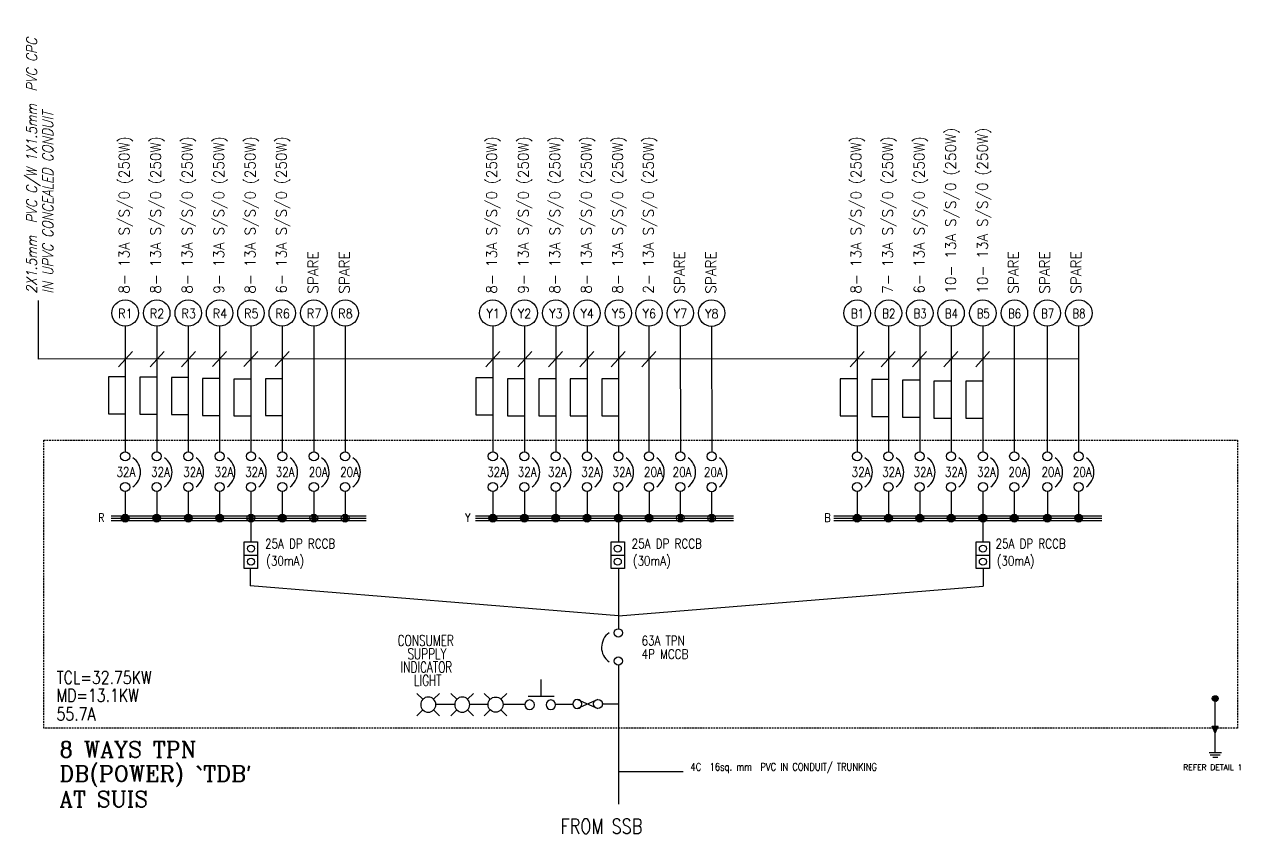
# Model space of a CAD drawing. Header units: millimetres. Extents: x 2495 to 339462, y 3032 to 362924.
# Drawn here: x 236428 to 288037, y 7268 to 41607 of the extents above; entities that cross this region are included whole.
import ezdxf
from ezdxf.enums import TextEntityAlignment as Align

# ---------------------------------------------------------------- set-up
doc = ezdxf.new("R2010")
doc.units = ezdxf.units.MM
doc.linetypes.add('HIDDEN', pattern=[0.375, 0.25, -0.125])
for name, color, linetype in [('$_KOD', 7, 'Continuous'), ('BANGUNAN', 4, 'Continuous'), ('LAMPU', 7, 'Continuous'), ('LYT', 7, 'Continuous')]:
    doc.layers.add(name, color=color, linetype=linetype)
doc.styles.add('ITALICC', font='ITALICC.SHX', dxfattribs={"width": 0.7})
doc.styles.add('ROMANC', font='ROMANC', dxfattribs={"width": 0.8, "height": 250})
doc.styles.add('ROMAND', font='ROMAND', dxfattribs={"width": 0.75, "height": 600})
doc.styles.add('ROMANS', font='ROMANS', dxfattribs={"width": 0.7})

# ---------------------------------------------------------------- blocks, each defined once
blk = doc.blocks.new('RING')
for p, q in [((240707, 26652, 0), (240006, 26652, 0)), ((240006, 26652, 0), (240006, 25084, 0)), ((240006, 25084, 0), (240707, 25084, 0))]:
    blk.add_line(p, q)

msp = doc.modelspace()

# ---------------------------------------------------------------- linework, layer by layer
at = {"layer": '$_KOD', "color": 3, "linetype": 'Continuous'}
for p, q in [((237035, 27405, 0), (237035, 29896, 0)), ((281162, 27409, 0), (237035, 27405, 0)), ((241023, 27720, 0), (240430, 27077, 0)), ((242358, 27720, 0), (241764, 27077, 0)), ((243692, 27720, 0), (243099, 27077, 0)), ((245001, 27728, 0), (244408, 27086, 0)), ((246330, 27728, 0), (245737, 27086, 0)), ((247669, 27728, 0), (247076, 27086, 0)), ((256597, 27720, 0), (256004, 27077, 0)), ((257956, 27720, 0), (257363, 27077, 0)), ((259266, 27720, 0), (258673, 27077, 0)), ((260590, 27724, 0), (259997, 27082, 0)), ((261919, 27724, 0), (261326, 27082, 0)), ((263220, 27724, 0), (262627, 27082, 0)), ((272065, 27720, 0), (271472, 27077, 0)), ((273375, 27720, 0), (272782, 27077, 0)), ((274709, 27720, 0), (274116, 27077, 0)), ((276039, 27721, 0), (275445, 27078, 0)), ((277387, 27720, 0), (276794, 27078, 0))]:
    msp.add_line(p, q, dxfattribs=at)
at = {"color": 0}
for p, q in [((240557, 20727, 0), (240557, 20585, 0)), ((240591, 20774, 0), (240591, 20538, 0)), ((240625, 20800, 0), (240625, 20513, 0)), ((240658, 20814, 0), (240658, 20498, 0)), ((240692, 20821, 0), (240692, 20491, 0)), ((240725, 20821, 0), (240725, 20491, 0)), ((240759, 20813, 0), (240759, 20499, 0)), ((240792, 20798, 0), (240792, 20514, 0)), ((240826, 20772, 0), (240826, 20540, 0)), ((240859, 20722, 0), (240859, 20590, 0)), ((241896, 20727, 0), (241896, 20585, 0)), ((241930, 20774, 0), (241930, 20538, 0)), ((241963, 20800, 0), (241963, 20513, 0)), ((241997, 20814, 0), (241997, 20498, 0)), ((242030, 20821, 0), (242030, 20491, 0)), ((242064, 20821, 0), (242064, 20491, 0)), ((242097, 20813, 0), (242097, 20499, 0)), ((242131, 20798, 0), (242131, 20514, 0)), ((242164, 20772, 0), (242164, 20540, 0)), ((242198, 20722, 0), (242198, 20590, 0)), ((243235, 20727, 0), (243235, 20585, 0)), ((243268, 20774, 0), (243268, 20538, 0)), ((243302, 20800, 0), (243302, 20513, 0)), ((243335, 20814, 0), (243335, 20498, 0)), ((243369, 20821, 0), (243369, 20491, 0)), ((243403, 20821, 0), (243403, 20491, 0)), ((243436, 20813, 0), (243436, 20499, 0)), ((243470, 20798, 0), (243470, 20514, 0)), ((243503, 20772, 0), (243503, 20540, 0)), ((243537, 20722, 0), (243537, 20590, 0)), ((244564, 20727, 0), (244564, 20585, 0)), ((244598, 20774, 0), (244598, 20538, 0)), ((244631, 20800, 0), (244631, 20513, 0)), ((244665, 20814, 0), (244665, 20498, 0)), ((244698, 20821, 0), (244698, 20491, 0)), ((244732, 20821, 0), (244732, 20491, 0)), ((244765, 20813, 0), (244765, 20499, 0)), ((244799, 20798, 0), (244799, 20514, 0)), ((244832, 20772, 0), (244832, 20540, 0)), ((244866, 20722, 0), (244866, 20590, 0)), ((245960, 20800, 0), (245960, 20513, 0)), ((245994, 20814, 0), (245994, 20498, 0)), ((246027, 20821, 0), (246027, 20491, 0)), ((246061, 20821, 0), (246061, 20491, 0)), ((246094, 20813, 0), (246094, 20499, 0)), ((246128, 20798, 0), (246128, 20514, 0)), ((247222, 20727, 0), (247222, 20585, 0)), ((247256, 20774, 0), (247256, 20538, 0)), ((247289, 20800, 0), (247289, 20513, 0)), ((247323, 20814, 0), (247323, 20498, 0)), ((247356, 20821, 0), (247356, 20491, 0)), ((247390, 20821, 0), (247390, 20491, 0)), ((247423, 20813, 0), (247423, 20499, 0)), ((247457, 20798, 0), (247457, 20514, 0)), ((247491, 20772, 0), (247491, 20540, 0)), ((247524, 20722, 0), (247524, 20590, 0)), ((248628, 20800, 0), (248628, 20513, 0)), ((248662, 20814, 0), (248662, 20498, 0)), ((248695, 20821, 0), (248695, 20491, 0)), ((248729, 20821, 0), (248729, 20491, 0)), ((248762, 20813, 0), (248762, 20499, 0)), ((248796, 20798, 0), (248796, 20514, 0)), ((249957, 20800, 0), (249957, 20513, 0)), ((249991, 20814, 0), (249991, 20498, 0)), ((250024, 20821, 0), (250024, 20491, 0)), ((250058, 20821, 0), (250058, 20491, 0)), ((250091, 20813, 0), (250091, 20499, 0)), ((250125, 20798, 0), (250125, 20514, 0)), ((256156, 20727, 0), (256156, 20585, 0)), ((256190, 20774, 0), (256190, 20538, 0)), ((256223, 20800, 0), (256223, 20513, 0)), ((256257, 20814, 0), (256257, 20498, 0)), ((256290, 20821, 0), (256290, 20491, 0)), ((256324, 20821, 0), (256324, 20491, 0)), ((256357, 20813, 0), (256357, 20499, 0)), ((256391, 20798, 0), (256391, 20514, 0)), ((256424, 20772, 0), (256424, 20540, 0)), ((256458, 20722, 0), (256458, 20590, 0)), ((257495, 20727, 0), (257495, 20585, 0)), ((257528, 20774, 0), (257528, 20538, 0)), ((257562, 20800, 0), (257562, 20513, 0)), ((257595, 20814, 0), (257595, 20498, 0)), ((257629, 20821, 0), (257629, 20491, 0)), ((257662, 20821, 0), (257662, 20491, 0)), ((257696, 20813, 0), (257696, 20499, 0)), ((257729, 20798, 0), (257729, 20514, 0)), ((257763, 20772, 0), (257763, 20540, 0)), ((257797, 20722, 0), (257797, 20590, 0)), ((258824, 20727, 0), (258824, 20585, 0)), ((258857, 20774, 0), (258857, 20538, 0)), ((258891, 20800, 0), (258891, 20513, 0)), ((258925, 20814, 0), (258925, 20498, 0)), ((258958, 20821, 0), (258958, 20491, 0)), ((258992, 20821, 0), (258992, 20491, 0)), ((259025, 20813, 0), (259025, 20499, 0)), ((259059, 20798, 0), (259059, 20514, 0)), ((259090, 20767, 0), (259090, 20536, 0)), ((259123, 20717, 0), (259123, 20586, 0)), ((260191, 20727, 0), (260191, 20585, 0)), ((260224, 20774, 0), (260224, 20538, 0)), ((260254, 20814, 0), (260254, 20498, 0)), ((260258, 20800, 0), (260258, 20513, 0)), ((260287, 20821, 0), (260287, 20491, 0)), ((260321, 20821, 0), (260321, 20491, 0)), ((260354, 20813, 0), (260354, 20499, 0)), ((260388, 20798, 0), (260388, 20514, 0)), ((260421, 20772, 0), (260421, 20540, 0)), ((260455, 20722, 0), (260455, 20590, 0)), ((261482, 20727, 0), (261482, 20585, 0)), ((261482, 20727, 0), (261482, 20585, 0)), ((261516, 20774, 0), (261516, 20538, 0)), ((261516, 20774, 0), (261516, 20538, 0)), ((261549, 20800, 0), (261549, 20513, 0)), ((261549, 20800, 0), (261549, 20513, 0)), ((261583, 20814, 0), (261583, 20498, 0)), ((261583, 20814, 0), (261583, 20498, 0)), ((261616, 20821, 0), (261616, 20491, 0)), ((261616, 20821, 0), (261616, 20491, 0)), ((261650, 20821, 0), (261650, 20491, 0)), ((261650, 20821, 0), (261650, 20491, 0)), ((261683, 20813, 0), (261683, 20499, 0)), ((261683, 20813, 0), (261683, 20499, 0)), ((261717, 20798, 0), (261717, 20514, 0)), ((261717, 20798, 0), (261717, 20514, 0)), ((261750, 20772, 0), (261750, 20540, 0)), ((261750, 20772, 0), (261750, 20540, 0)), ((261784, 20722, 0), (261784, 20590, 0)), ((261784, 20722, 0), (261784, 20590, 0)), ((262783, 20727, 0), (262783, 20585, 0)), ((262816, 20774, 0), (262816, 20538, 0)), ((262850, 20800, 0), (262850, 20513, 0)), ((262883, 20814, 0), (262883, 20498, 0)), ((262917, 20821, 0), (262917, 20491, 0)), ((262950, 20821, 0), (262950, 20491, 0)), ((262984, 20813, 0), (262984, 20499, 0)), ((263017, 20798, 0), (263017, 20514, 0)), ((263051, 20772, 0), (263051, 20540, 0)), ((263084, 20722, 0), (263084, 20590, 0)), ((264179, 20800, 0), (264179, 20513, 0)), ((264212, 20814, 0), (264212, 20498, 0)), ((264246, 20821, 0), (264246, 20491, 0)), ((264279, 20821, 0), (264279, 20491, 0)), ((264313, 20813, 0), (264313, 20499, 0)), ((264347, 20798, 0), (264347, 20514, 0)), ((265508, 20795, 0), (265508, 20508, 0)), ((265542, 20810, 0), (265542, 20493, 0)), ((265575, 20816, 0), (265575, 20487, 0)), ((265609, 20816, 0), (265609, 20487, 0)), ((265642, 20809, 0), (265642, 20494, 0)), ((265676, 20794, 0), (265676, 20509, 0)), ((271614, 20727, 0), (271614, 20585, 0)), ((271648, 20774, 0), (271648, 20538, 0)), ((271681, 20800, 0), (271681, 20513, 0)), ((271715, 20814, 0), (271715, 20498, 0)), ((271748, 20821, 0), (271748, 20491, 0)), ((271782, 20821, 0), (271782, 20491, 0)), ((271815, 20813, 0), (271815, 20499, 0)), ((271849, 20798, 0), (271849, 20514, 0)), ((271882, 20772, 0), (271882, 20540, 0)), ((271916, 20722, 0), (271916, 20590, 0)), ((272943, 20727, 0), (272943, 20585, 0)), ((272977, 20774, 0), (272977, 20538, 0)), ((273010, 20800, 0), (273010, 20513, 0)), ((273044, 20814, 0), (273044, 20498, 0)), ((273077, 20821, 0), (273077, 20491, 0)), ((273111, 20821, 0), (273111, 20491, 0)), ((273144, 20813, 0), (273144, 20499, 0)), ((273178, 20798, 0), (273178, 20514, 0)), ((273211, 20772, 0), (273211, 20540, 0)), ((273245, 20722, 0), (273245, 20590, 0)), ((274272, 20727, 0), (274272, 20585, 0)), ((274306, 20774, 0), (274306, 20538, 0)), ((274339, 20800, 0), (274339, 20513, 0)), ((274373, 20814, 0), (274373, 20498, 0)), ((274406, 20821, 0), (274406, 20491, 0)), ((274440, 20821, 0), (274440, 20491, 0)), ((274473, 20813, 0), (274473, 20499, 0)), ((274507, 20798, 0), (274507, 20514, 0)), ((274541, 20772, 0), (274541, 20540, 0)), ((274574, 20722, 0), (274574, 20590, 0)), ((275601, 20727, 0), (275601, 20585, 0)), ((275635, 20774, 0), (275635, 20538, 0)), ((275669, 20800, 0), (275669, 20513, 0)), ((275702, 20814, 0), (275702, 20498, 0)), ((275736, 20821, 0), (275736, 20491, 0)), ((275769, 20821, 0), (275769, 20491, 0)), ((275803, 20813, 0), (275803, 20499, 0)), ((275836, 20798, 0), (275836, 20514, 0)), ((275870, 20772, 0), (275870, 20540, 0)), ((275903, 20722, 0), (275903, 20590, 0)), ((276950, 20727, 0), (276950, 20585, 0)), ((276951, 20727, 0), (276951, 20585, 0)), ((276983, 20774, 0), (276983, 20538, 0)), ((276985, 20774, 0), (276985, 20538, 0)), ((277017, 20800, 0), (277017, 20513, 0)), ((277018, 20800, 0), (277018, 20513, 0)), ((277050, 20814, 0), (277050, 20498, 0)), ((277052, 20814, 0), (277052, 20498, 0)), ((277084, 20821, 0), (277084, 20491, 0)), ((277085, 20821, 0), (277085, 20491, 0)), ((277117, 20821, 0), (277117, 20491, 0)), ((277119, 20821, 0), (277119, 20491, 0)), ((277151, 20813, 0), (277151, 20499, 0)), ((277152, 20813, 0), (277152, 20499, 0)), ((277184, 20798, 0), (277184, 20514, 0)), ((277186, 20798, 0), (277186, 20514, 0)), ((277218, 20772, 0), (277218, 20540, 0)), ((277219, 20772, 0), (277219, 20540, 0)), ((277251, 20722, 0), (277251, 20590, 0)), ((277253, 20722, 0), (277253, 20590, 0)), ((278279, 20727, 0), (278279, 20585, 0)), ((278312, 20774, 0), (278312, 20538, 0)), ((278346, 20800, 0), (278346, 20513, 0)), ((278379, 20814, 0), (278379, 20498, 0)), ((278413, 20821, 0), (278413, 20491, 0)), ((278447, 20821, 0), (278447, 20491, 0)), ((278480, 20813, 0), (278480, 20499, 0)), ((278514, 20798, 0), (278514, 20514, 0)), ((278547, 20772, 0), (278547, 20540, 0)), ((278581, 20722, 0), (278581, 20590, 0)), ((279717, 20774, 0), (279717, 20538, 0)), ((279751, 20800, 0), (279751, 20513, 0)), ((279784, 20814, 0), (279784, 20498, 0)), ((279818, 20821, 0), (279818, 20491, 0)), ((279851, 20821, 0), (279851, 20491, 0)), ((279885, 20813, 0), (279885, 20499, 0)), ((279918, 20798, 0), (279918, 20514, 0)), ((279952, 20772, 0), (279952, 20540, 0)), ((281046, 20774, 0), (281046, 20538, 0)), ((281080, 20800, 0), (281080, 20513, 0)), ((281113, 20814, 0), (281113, 20498, 0)), ((281147, 20821, 0), (281147, 20491, 0)), ((281181, 20821, 0), (281181, 20491, 0)), ((281214, 20813, 0), (281214, 20499, 0)), ((281248, 20798, 0), (281248, 20514, 0)), ((281281, 20772, 0), (281281, 20540, 0))]:
    msp.add_line(p, q, dxfattribs=at)
at = {"linetype": 'Continuous'}
for p, q in [((258359, 13080, 0), (258359, 13804, 0)), ((258903, 13091, 0), (257812, 13091, 0)), ((259704, 12744, 0), (258949, 12744, 0))]:
    msp.add_line(p, q, dxfattribs=at)
for p, q in [((253089, 13222, 0), (253340, 12971, 0)), ((254045, 13222, 0), (253794, 12971, 0)), ((254530, 13222, 0), (254782, 12971, 0)), ((255487, 13222, 0), (255235, 12971, 0)), ((255945, 13222, 0), (256197, 12971, 0)), ((256902, 13222, 0), (256650, 12971, 0)), ((260765, 12967, 0), (259895, 12580, 0)), ((259895, 12967, 0), (260765, 12580, 0)), ((253340, 12517, 0), (253089, 12266, 0)), ((253794, 12517, 0), (254045, 12266, 0)), ((254688, 12744, 0), (253888, 12744, 0)), ((254782, 12517, 0), (254530, 12266, 0)), ((255235, 12517, 0), (255487, 12266, 0)), ((256103, 12744, 0), (255329, 12744, 0)), ((256197, 12517, 0), (255945, 12266, 0)), ((256650, 12517, 0), (256902, 12266, 0)), ((257662, 12744, 0), (256744, 12744, 0)), ((260936, 12774, 0), (261632, 12774, 0))]:
    msp.add_line(p, q)
for centre, major_axis, start_param, end_param in [((253567, 12744, 0), (-321, 0), 3.142456, 9.425641), ((255009, 12744, 0), (-321, 0), 3.142456, 9.425641), ((256423, 12744, 0), (-321, 0), 3.142257450994299, 9.425442758173885), ((257866, 12736, 0), (204, 0), -0.000944, 6.282241), ((258767, 12736, 0), (204, 0), -0.000944, 6.282241), ((259895, 12774, 0), (193, 0), -0.001295, 6.28189), ((260765, 12774, 0), (193, 0), -0.002365596403363535, 6.280819710776223)]:
    msp.add_ellipse(centre, major_axis=major_axis, ratio=1, start_param=start_param, end_param=end_param)
at = {"layer": 'BANGUNAN', "color": 255, "linetype": 'Continuous'}
for p, q in [((240707, 28797, 0), (240707, 23473, 0)), ((242046, 28797, 0), (242046, 23473, 0)), ((243384, 28797, 0), (243384, 23473, 0)), ((244714, 28797, 0), (244714, 23473, 0)), ((246043, 28797, 0), (246043, 23473, 0)), ((247372, 28797, 0), (247372, 23473, 0)), ((248711, 28797, 0), (248711, 23473, 0)), ((250040, 28797, 0), (250040, 23473, 0)), ((256306, 28797, 0), (256306, 23473, 0)), ((257644, 28797, 0), (257644, 23473, 0)), ((258974, 28797, 0), (258974, 23473, 0)), ((260303, 28797, 0), (260303, 23473, 0)), ((261632, 28797, 0), (261632, 23473, 0)), ((262932, 28797, 0), (262932, 23473, 0)), ((264261, 28797, 0), (264263, 23473, 0)), ((265591, 28792, 0), (265593, 23468, 0)), ((271764, 28797, 0), (271764, 23473, 0)), ((273093, 28797, 0), (273093, 23473, 0)), ((274422, 28797, 0), (274422, 23473, 0)), ((275751, 28797, 0), (275751, 23473, 0)), ((277099, 28797, 0), (277099, 23473, 0)), ((278428, 28797, 0), (278428, 23473, 0)), ((279833, 28797, 0), (279833, 23473, 0)), ((281162, 28797, 0), (281162, 23473, 0)), ((240707, 21780, 0), (240707, 20656, 0)), ((242046, 21780, 0), (242046, 20656, 0)), ((243385, 21780, 0), (243385, 20656, 0)), ((244714, 21780, 0), (244714, 20656, 0)), ((246043, 21780, 0), (246043, 20656, 0)), ((247372, 21780, 0), (247372, 20656, 0)), ((248711, 21780, 0), (248711, 20656, 0)), ((250040, 21780, 0), (250040, 20656, 0)), ((256306, 21780, 0), (256306, 20656, 0)), ((257645, 21780, 0), (257645, 20656, 0)), ((258974, 21780, 0), (258974, 20656, 0)), ((260303, 21780, 0), (260303, 20656, 0)), ((261632, 21780, 0), (261632, 20656, 0)), ((262933, 21780, 0), (262933, 20656, 0)), ((264262, 21780, 0), (264262, 20656, 0)), ((265591, 21775, 0), (265591, 20652, 0)), ((271764, 21780, 0), (271764, 20656, 0)), ((273093, 21780, 0), (273093, 20656, 0)), ((274422, 21780, 0), (274422, 20656, 0)), ((275751, 21780, 0), (275751, 20656, 0)), ((277100, 21780, 0), (277100, 20656, 0)), ((278429, 21780, 0), (278429, 20656, 0)), ((279834, 21780, 0), (279834, 20656, 0)), ((281163, 21780, 0), (281163, 20656, 0)), ((240110, 20750, 0), (250928, 20750, 0)), ((240110, 20656, 0), (250928, 20656, 0)), ((255574, 20750, 0), (266523, 20750, 0)), ((255574, 20656, 0), (266523, 20656, 0)), ((270778, 20750, 0), (282145, 20750, 0)), ((270778, 20656, 0), (282145, 20656, 0)), ((240110, 20562, 0), (250928, 20562, 0)), ((255574, 20562, 0), (266523, 20562, 0)), ((270778, 20562, 0), (282145, 20562, 0)), ((286957, 11531, 0), (286833, 11836, 0)), ((286957, 11531, 0), (287081, 11836, 0))]:
    msp.add_line(p, q, dxfattribs=at)
at = {"layer": 'BANGUNAN', "color": 255}
for p, q in [((246042, 20656, 0), (246042, 19648, 0)), ((261632, 20656, 0), (261632, 19648, 0)), ((277101, 20656, 0), (277101, 19648, 0)), ((245762, 18522, 0), (245762, 19648, 0)), ((245762, 19648, 0), (246325, 19648, 0)), ((246325, 19648, 0), (246325, 18522, 0)), ((261326, 19648, 0), (261889, 19648, 0)), ((261326, 18522, 0), (261326, 19648, 0)), ((261889, 19648, 0), (261889, 18522, 0)), ((276818, 19648, 0), (277381, 19648, 0)), ((276818, 18522, 0), (276818, 19648, 0)), ((277381, 19648, 0), (277381, 18522, 0)), ((245762, 19085, 0), (246325, 19085, 0)), ((261326, 19085, 0), (261889, 19085, 0)), ((276818, 19085, 0), (277381, 19085, 0)), ((246325, 18522, 0), (245762, 18522, 0)), ((246013, 18522, 0), (246013, 17778, 0)), ((261889, 18522, 0), (261326, 18522, 0)), ((261632, 18522, 0), (261632, 15963, 0)), ((277381, 18522, 0), (276818, 18522, 0)), ((277107, 18513, 0), (277107, 17763, 0)), ((261632, 16516, 0), (246013, 17778, 0)), ((261632, 16516, 0), (277107, 17763, 0)), ((261632, 14417, 0), (261632, 8524, 0)), ((286834, 12996, 0), (286961, 13122, 0)), ((286835, 13015, 0), (286941, 13121, 0)), ((286836, 12979, 0), (286978, 13120, 0)), ((286840, 12964, 0), (286993, 13117, 0)), ((286841, 13040, 0), (286917, 13115, 0)), ((286845, 12950, 0), (287006, 13112, 0)), ((286851, 12938, 0), (287019, 13105, 0)), ((286858, 12926, 0), (287030, 13098, 0)), ((286867, 12916, 0), (287040, 13090, 0)), ((286876, 12907, 0), (287049, 13080, 0)), ((286886, 12899, 0), (287058, 13070, 0)), ((286898, 12891, 0), (287065, 13058, 0)), ((286910, 12885, 0), (287071, 13046, 0)), ((286924, 12881, 0), (287076, 13032, 0)), ((286939, 12877, 0), (287079, 13017, 0)), ((286957, 10719, 0), (286957, 12999, 0)), ((286957, 12876, 0), (287080, 12999, 0)), ((286977, 12878, 0), (287078, 12979, 0)), ((287003, 12885, 0), (287071, 12953, 0)), ((286833, 11836, 0), (287081, 11836, 0)), ((286837, 11826, 0), (286847, 11836, 0)), ((286843, 11813, 0), (286866, 11836, 0)), ((286848, 11800, 0), (286884, 11836, 0)), ((286854, 11787, 0), (286903, 11836, 0)), ((286859, 11773, 0), (286921, 11836, 0)), ((286864, 11760, 0), (286940, 11836, 0)), ((286870, 11747, 0), (286959, 11836, 0)), ((286875, 11734, 0), (286977, 11836, 0)), ((286880, 11720, 0), (286996, 11836, 0)), ((286886, 11707, 0), (287014, 11836, 0)), ((286891, 11694, 0), (287033, 11836, 0)), ((286897, 11681, 0), (287052, 11836, 0)), ((286902, 11667, 0), (287070, 11836, 0)), ((286907, 11654, 0), (287075, 11822, 0)), ((286913, 11641, 0), (287063, 11791, 0)), ((286918, 11628, 0), (287050, 11760, 0)), ((286923, 11615, 0), (287037, 11728, 0)), ((286929, 11601, 0), (287024, 11697, 0)), ((286934, 11588, 0), (287012, 11666, 0)), ((286940, 11575, 0), (286999, 11634, 0)), ((286945, 11562, 0), (286986, 11603, 0)), ((286950, 11548, 0), (286973, 11571, 0)), ((286956, 11535, 0), (286961, 11540, 0)), ((286694, 10719, 0), (287220, 10719, 0)), ((286747, 10613, 0), (287168, 10613, 0)), ((286852, 10508, 0), (287062, 10508, 0))]:
    msp.add_line(p, q, dxfattribs=at)
at = {"layer": 'BANGUNAN', "color": 4, "linetype": 'HIDDEN', "ltscale": 300, "elevation": 0}
msp.add_lwpolyline([(237254, 23965), (287907, 23965), (287907, 11741), (237254, 11741)], close=True, dxfattribs=at)
at = {"layer": 'BANGUNAN', "color": 255, "linetype": 'Continuous'}
for centre, radius in [((240707, 29358, 0), 561), ((242046, 29358, 0), 561), ((243384, 29358, 0), 561), ((244714, 29358, 0), 561), ((246043, 29358, 0), 561), ((247372, 29358, 0), 561), ((248711, 29358, 0), 561), ((250040, 29358, 0), 561), ((256306, 29358, 0), 561), ((257644, 29358, 0), 561), ((258974, 29358, 0), 561), ((260303, 29358, 0), 561), ((261632, 29358, 0), 561), ((262932, 29358, 0), 561), ((264261, 29358, 0), 561), ((265591, 29353, 0), 561), ((271764, 29358, 0), 561), ((273093, 29358, 0), 561), ((274422, 29358, 0), 561), ((275751, 29358, 0), 561), ((277099, 29358, 0), 561), ((278438, 29358, 0), 561), ((279833, 29358, 0), 561), ((281172, 29358, 0), 561), ((240707, 23279, 0), 193), ((242046, 23279, 0), 193), ((243384, 23279, 0), 193), ((244714, 23279, 0), 193), ((246043, 23279, 0), 193), ((247372, 23279, 0), 193), ((248711, 23279, 0), 193), ((250040, 23279, 0), 193), ((256306, 23279, 0), 193), ((257644, 23279, 0), 193), ((258974, 23279, 0), 193), ((260303, 23279, 0), 193), ((261632, 23279, 0), 193), ((262932, 23279, 0), 193), ((264261, 23279, 0), 193), ((265591, 23275, 0), 193), ((271764, 23279, 0), 193), ((273093, 23279, 0), 193), ((274422, 23279, 0), 193), ((275751, 23279, 0), 193), ((277099, 23279, 0), 193), ((278428, 23279, 0), 193), ((279833, 23279, 0), 193), ((281162, 23279, 0), 193), ((240707, 21973, 0), 193), ((242046, 21973, 0), 193), ((243385, 21973, 0), 193), ((244714, 21973, 0), 193), ((246043, 21973, 0), 193), ((247372, 21973, 0), 193), ((248711, 21973, 0), 193), ((250040, 21973, 0), 193), ((256306, 21973, 0), 193), ((257645, 21973, 0), 193), ((258974, 21973, 0), 193), ((260303, 21973, 0), 193), ((261632, 21973, 0), 193), ((262933, 21973, 0), 193), ((264262, 21973, 0), 193), ((265591, 21969, 0), 193), ((271764, 21973, 0), 193), ((273093, 21973, 0), 193), ((274422, 21973, 0), 193), ((275751, 21973, 0), 193), ((277100, 21973, 0), 193), ((278429, 21973, 0), 193), ((279834, 21973, 0), 193), ((281163, 21973, 0), 193), ((240707, 20656, 0), 166), ((242046, 20656, 0), 166), ((243385, 20656, 0), 166), ((244714, 20656, 0), 166), ((246043, 20656, 0), 166), ((247372, 20656, 0), 166), ((248711, 20656, 0), 166), ((250040, 20656, 0), 166), ((256306, 20656, 0), 166), ((257645, 20656, 0), 166), ((258974, 20656, 0), 166), ((260303, 20656, 0), 166), ((261632, 20656, 0), 166), ((261632, 20656, 0), 166), ((262933, 20656, 0), 166), ((264262, 20656, 0), 166), ((265591, 20652, 0), 166), ((271764, 20656, 0), 166), ((273093, 20656, 0), 166), ((274422, 20656, 0), 166), ((275751, 20656, 0), 166), ((277100, 20656, 0), 166), ((277101, 20656, 0), 166), ((278429, 20656, 0), 166), ((279834, 20656, 0), 166), ((281163, 20656, 0), 166), ((246046, 19363, 0), 150), ((261609, 19363, 0), 150), ((277101, 19363, 0), 150), ((246046, 18810, 0), 150), ((261609, 18810, 0), 150), ((277101, 18810, 0), 150), ((261632, 15788, 0), 176), ((261632, 14593, 0), 176), ((286957, 12999, 0), 123)]:
    msp.add_circle(centre, radius, dxfattribs=at)
for centre, start, end in [((240605, 22604, 0), 305.154, 55.051), ((241944, 22604, 0), 305.154, 55.051), ((243283, 22604, 0), 305.154, 55.051), ((244612, 22604, 0), 305.154, 55.051), ((245941, 22604, 0), 305.154, 55.051), ((247270, 22604, 0), 305.154, 55.051), ((248609, 22604, 0), 305.154, 55.051), ((249938, 22604, 0), 305.154, 55.051), ((256204, 22604, 0), 305.154, 55.051), ((257543, 22604, 0), 305.154, 55.051), ((258872, 22604, 0), 305.154, 55.051), ((260201, 22604, 0), 305.154, 55.051), ((261530, 22604, 0), 305.154, 55.051), ((262831, 22604, 0), 305.154, 55.051), ((264160, 22604, 0), 305.154, 55.051), ((265489, 22599, 0), 305.154, 55.051), ((271662, 22604, 0), 305.154, 55.051), ((272991, 22604, 0), 305.154, 55.051), ((274320, 22604, 0), 305.154, 55.051), ((275649, 22604, 0), 305.154, 55.051), ((276998, 22604, 0), 305.154, 55.051), ((278327, 22604, 0), 305.154, 55.051), ((279732, 22604, 0), 305.154, 55.051), ((281061, 22604, 0), 305.154, 55.051), ((261671, 15176, 0), 124.949, 234.846)]:
    msp.add_arc(centre, 752, start, end, dxfattribs=at)
at = {"layer": 'LAMPU', "linetype": 'Continuous'}
msp.add_line((261632, 9902, 0), (264380, 9902, 0), dxfattribs=at)

# ---------------------------------------------------------------- block references
for p in [(0, 0), (1327, -13), (2668, -27), (3982, -67), (5309, -94), (6650, -80), (15581, -47), (16927, -87), (18259, -87), (19578, -87), (20923, -87), (31035, -87), (32380, -114), (33685, -141), (35017, -181), (36363, -181)]:
    msp.add_blockref('RING', p)

# ---------------------------------------------------------------- texts
at = {"style": 'ROMANS', "width": 0.7}
for s, p in [('CONSUMER', (252270, 15231, 0)), ('SUPPLY', (252683, 14666, 0)), ('INDICATOR ', (252397, 14103, 0)), ('LIGHT', (252958, 13538, 0))]:
    msp.add_text(s, height=464.3, dxfattribs=at).set_placement(p)
at = {"color": 7, "style": 'ROMAND'}
msp.add_text('REFER DETAIL 1', height=234.74, dxfattribs=at).set_placement((285603, 9968, 0))
at = {"layer": 'BANGUNAN', "color": 255, "linetype": 'Continuous'}
for s, height, style, width, p in [('2X1.5mm  PVC C/W 1X1.5mm  PVC CPC', 450, 'ITALICC', 0.85, (236964, 30181, 0)), ('IN UPVC CONCEALED CONDUIT', 450, 'ITALICC', 0.85, (237646, 30181, 0)), ('10- 13A S/S/0 (250W)', 445.5, 'ROMANC', 0.95, (275957, 30181, 0)), ('10- 13A S/S/0 (250W)', 445.5, 'ROMANC', 0.95, (277306, 30181, 0)), ('8- 13A S/S/0 (250W)', 445.5, 'ROMANC', 0.95, (240884, 30181, 0)), ('8- 13A S/S/0 (250W)', 445.5, 'ROMANC', 0.95, (242223, 30181, 0)), ('8- 13A S/S/0 (250W)', 445.5, 'ROMANC', 0.95, (243562, 30181, 0)), ('9- 13A S/S/0 (250W)', 445.5, 'ROMANC', 0.95, (244901, 30181, 0)), ('8- 13A S/S/0 (250W)', 445.5, 'ROMANC', 0.95, (246230, 30181, 0)), ('6- 13A S/S/0 (250W)', 445.5, 'ROMANC', 0.95, (247559, 30181, 0)), ('8- 13A S/S/0 (250W)', 445.5, 'ROMANC', 0.95, (256483, 30181, 0)), ('9- 13A S/S/0 (250W)', 445.5, 'ROMANC', 0.95, (257822, 30181, 0)), ('8- 13A S/S/0 (250W)', 445.5, 'ROMANC', 0.95, (259161, 30181, 0)), ('8- 13A S/S/0 (250W)', 445.5, 'ROMANC', 0.95, (260499, 30181, 0)), ('8- 13A S/S/0 (250W)', 445.5, 'ROMANC', 0.95, (261828, 30181, 0)), ('2- 13A S/S/0 (250W)', 445.5, 'ROMANC', 0.95, (263129, 30181, 0)), ('8- 13A S/S/0 (250W)', 445.5, 'ROMANC', 0.95, (271941, 30181, 0)), ('7- 13A S/S/0 (250W)', 445.5, 'ROMANC', 0.95, (273280, 30181, 0)), ('6- 13A S/S/0 (250W)', 445.5, 'ROMANC', 0.95, (274619, 30181, 0)), ('SPARE', 445.5, 'ROMANC', 0.95, (248898, 30181, 0)), ('SPARE', 445.5, 'ROMANC', 0.95, (250227, 30181, 0)), ('SPARE', 445.5, 'ROMANC', 0.95, (264448, 30181, 0)), ('SPARE', 445.5, 'ROMANC', 0.95, (265778, 30181, 0)), ('SPARE', 445.5, 'ROMANC', 0.95, (278616, 30181, 0)), ('SPARE', 445.5, 'ROMANC', 0.95, (279945, 30181, 0)), ('SPARE', 445.5, 'ROMANC', 0.95, (281274, 30181, 0))]:
    msp.add_text(s, height=height, rotation=90, dxfattribs=dict(at, style=style, width=width)).set_placement(p)
at = {"layer": 'BANGUNAN', "color": 255, "linetype": 'Continuous', "style": 'ROMANS'}
for s, width, p in [('R1', 0.9, (240721, 29141, 0)), ('R2', 0.9, (242060, 29141, 0)), ('R3', 0.9, (243399, 29141, 0)), ('R4', 0.9, (244728, 29141, 0)), ('R5', 0.9, (246057, 29141, 0)), ('R6', 0.9, (247386, 29141, 0)), ('R7', 0.9, (248725, 29141, 0)), ('R8', 0.9, (250054, 29141, 0)), ('Y1', 0.9, (256320, 29141, 0)), ('Y2', 0.9, (257654, 29141, 0)), ('Y3', 0.9, (258983, 29141, 0)), ('Y4', 0.9, (260312, 29141, 0)), ('Y5', 0.9, (261646, 29141, 0)), ('Y6', 0.9, (262947, 29141, 0)), ('Y7', 0.9, (264271, 29141, 0)), ('Y8', 0.9, (265600, 29136, 0)), ('B1', 0.8, (271778, 29141, 0)), ('B2', 0.8, (273107, 29141, 0)), ('B3', 0.8, (274436, 29141, 0)), ('B4', 0.8, (275765, 29141, 0)), ('B5', 0.8, (277114, 29141, 0)), ('B6', 0.8, (278443, 29141, 0)), ('B7', 0.8, (279848, 29141, 0)), ('B8', 0.8, (281177, 29141, 0))]:
    msp.add_text(s, height=390.9, dxfattribs=dict(at, width=width)).set_placement(p, align=Align.CENTER)
at = {"layer": 'BANGUNAN', "color": 255, "linetype": 'Continuous', "width": 0.8}
for s, height, style, p in [('32A', 402.1, 'ROMANS', (240340, 22412, 0)), ('32A', 402.1, 'ROMANS', (241807, 22412, 0)), ('32A', 402.1, 'ROMANS', (243172, 22412, 0)), ('32A', 402.1, 'ROMANS', (244502, 22412, 0)), ('32A', 402.1, 'ROMANS', (245799, 22412, 0)), ('32A', 402.1, 'ROMANS', (247095, 22412, 0)), ('20A', 402.1, 'ROMANS', (248498, 22412, 0)), ('20A', 402.1, 'ROMANS', (249828, 22412, 0)), ('32A', 402.1, 'ROMANS', (256067, 22412, 0)), ('32A', 402.1, 'ROMANS', (257364, 22412, 0)), ('32A', 402.1, 'ROMANS', (258648, 22412, 0)), ('32A', 402.1, 'ROMANS', (260059, 22412, 0)), ('32A', 402.1, 'ROMANS', (261389, 22412, 0)), ('20A', 402.1, 'ROMANS', (262720, 22412, 0)), ('20A', 402.1, 'ROMANS', (263936, 22412, 0)), ('20A', 402.1, 'ROMANS', (265265, 22408, 0)), ('32A', 402.1, 'ROMANS', (271531, 22412, 0)), ('32A', 402.1, 'ROMANS', (272827, 22412, 0)), ('32A', 402.1, 'ROMANS', (274158, 22412, 0)), ('32A', 402.1, 'ROMANS', (275488, 22412, 0)), ('32A', 402.1, 'ROMANS', (276853, 22412, 0)), ('20A', 402.1, 'ROMANS', (278184, 22412, 0)), ('20A', 402.1, 'ROMANS', (279587, 22412, 0)), ('20A', 402.1, 'ROMANS', (280918, 22412, 0)), ('R', 355, 'ROMAND', (239566, 20500, 0)), ('Y', 355, 'ROMAND', (255134, 20500, 0)), ('B', 355, 'ROMAND', (270380, 20500, 0)), ('25A DP RCCB', 402.1, 'ROMANS', (246643, 19373, 0)), ('25A DP RCCB', 402.1, 'ROMANS', (262198, 19373, 0)), ('25A DP RCCB', 402.1, 'ROMANS', (277637, 19373, 0)), ('(30mA)', 402.1, 'ROMANS', (246697, 18646, 0)), ('(30mA)', 402.1, 'ROMANS', (262253, 18646, 0)), ('(30mA)', 402.1, 'ROMANS', (277692, 18646, 0)), ('63A TPN', 402.1, 'ROMANS', (262617, 15257, 0)), ('4P MCCB', 402.1, 'ROMANS', (262617, 14687, 0)), ('TCL=32.75KW', 546.75, 'ROMANS', (237796, 13620, 0)), ('MD=13.1KW', 546.8, 'ROMANS', (237796, 12866, 0)), ('55.7A', 546.8, 'ROMANS', (237796, 12076, 0)), ('FROM SSB', 625.5, 'ROMANS', (259181, 7268, 0))]:
    msp.add_text(s, height=height, dxfattribs=dict(at, style=style)).set_placement(p)
at = {"layer": 'BANGUNAN', "color": 255, "linetype": 'Continuous', "style": 'ROMANC'}
for s, p in [('8 WAYS TPN ', (237914, 10506, 0)), ("DB(POWER) `TDB'", (237914, 9478, 0)), ('AT SUIS', (237914, 8399, 0))]:
    msp.add_text(s, height=675, dxfattribs=at).set_placement(p)
at = {"layer": 'LYT', "color": 7, "linetype": 'Continuous', "style": 'ROMAND', "width": 0.8}
msp.add_text('4C  16sq. mm  PVC IN CONDUIT/ TRUNKING', height=324, dxfattribs=at).set_placement((264694, 9941, 0))

doc.saveas('drawing.dxf')
